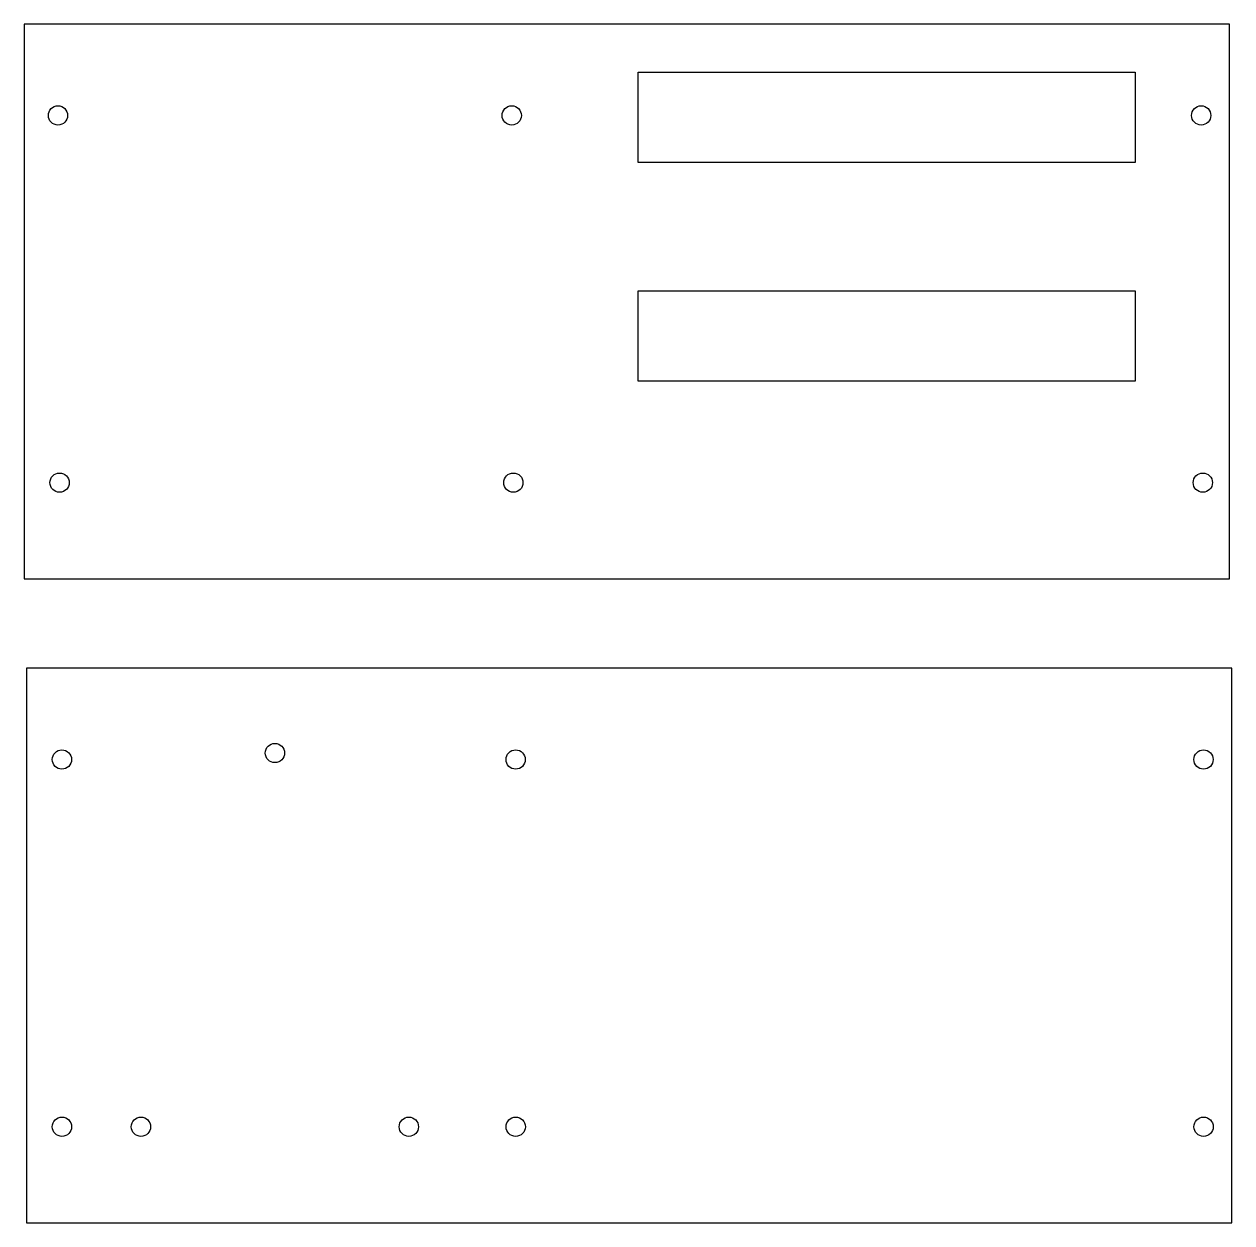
# Model space of a CAD drawing. Header units: millimetres. Extents: x -138 to 63, y -152 to 47.
import ezdxf

# ---------------------------------------------------------------- set-up
doc = ezdxf.new("R2010")
doc.units = ezdxf.units.MM
doc.layers.get('0').update_dxf_attribs({"linetype": 'CONTINUOUS'})

msp = doc.modelspace()

# ---------------------------------------------------------------- linework, layer by layer
for points in [[(62.18, -44.97), (62.18, 47.03), (-137.82, 47.03), (-137.82, -44.97)], [(-35.95, 24.09), (-35.95, 39.09), (46.55, 39.09), (46.55, 24.09)], [(46.55, -12.21), (-35.95, -12.21), (-35.95, 2.79), (46.55, 2.79)], [(62.57, -59.82), (-137.43, -59.82), (-137.43, -151.82), (62.57, -151.82)]]:
    msp.add_lwpolyline(points, close=True)
for centre in [(-132.21, 31.89), (-56.92, 31.89), (57.48, 31.89), (-131.94, -29.03), (-56.65, -29.03), (57.75, -29.03), (-131.56, -74.96), (-96.21, -73.88), (-56.27, -74.96), (57.87, -74.96), (-131.55, -135.88), (-118.44, -135.88), (-73.99, -135.88), (-56.26, -135.88), (57.88, -135.88)]:
    msp.add_circle(centre, 1.6)

doc.saveas('drawing.dxf')
